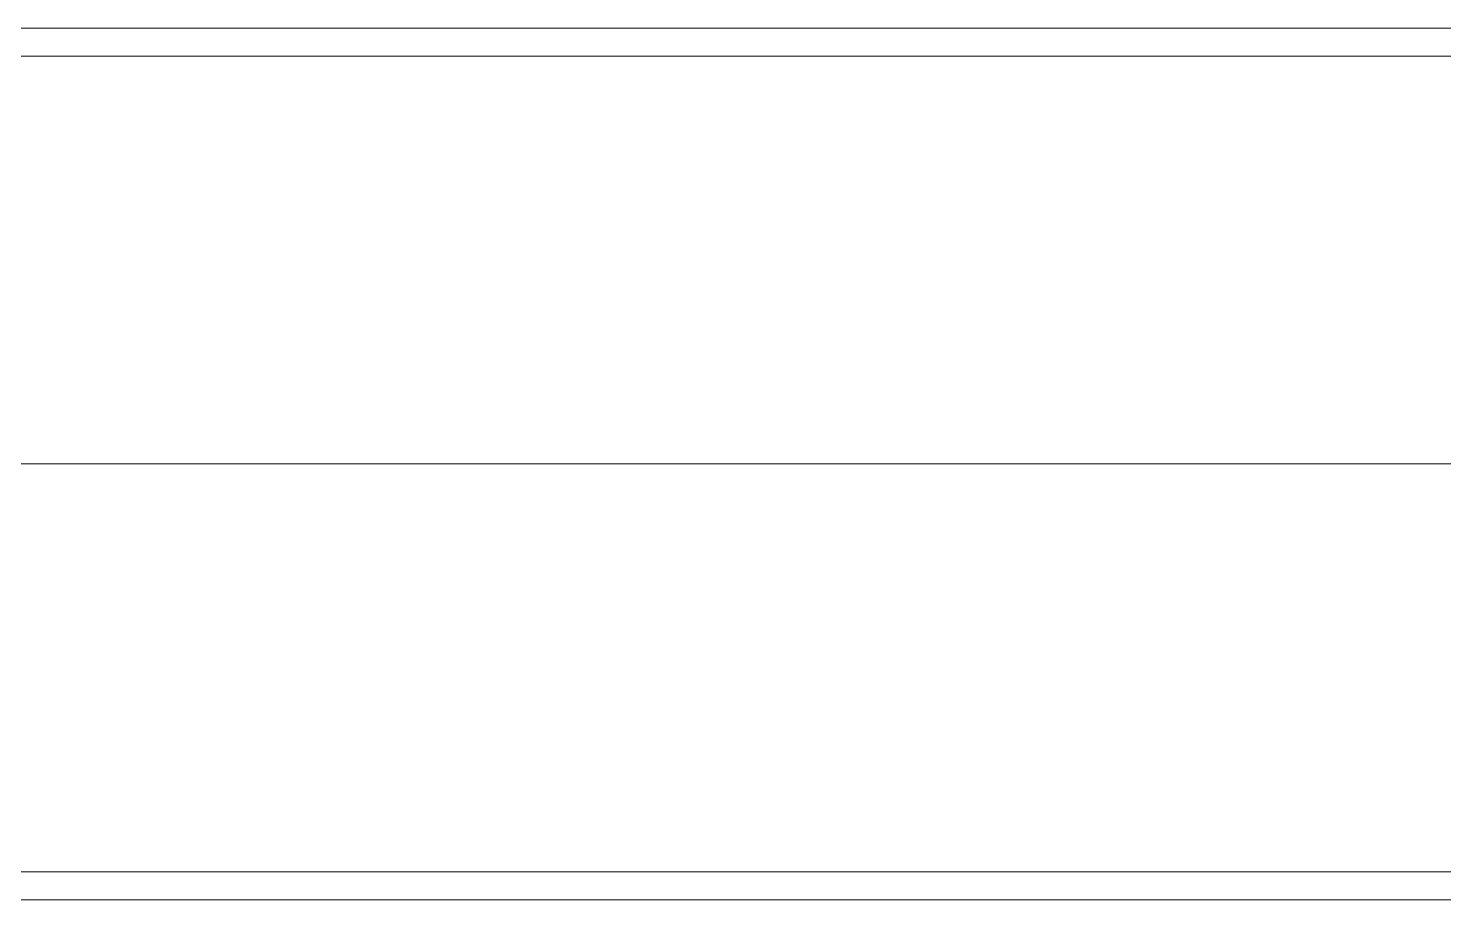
# Model space of a CAD drawing. Extents: x -165 to 197, y 154 to 653.
# Drawn here: x 97.995 to 99.782, y 475.777 to 476.877 of the extents above; entities that cross this region are included whole.
import ezdxf

# ---------------------------------------------------------------- set-up
doc = ezdxf.new("R2010")
doc.units = 0
doc.header["$MEASUREMENT"] = 0
doc.layers.add('AIT-LAYOUT', color=9, linetype='CONTINUOUS', lineweight=13)
doc.layers.add('TEXTURA', color=8, linetype='CONTINUOUS')

msp = doc.modelspace()

# ---------------------------------------------------------------- linework, layer by layer
at = {"layer": 'AIT-LAYOUT'}
for p, q in [((103.3625, 476.8766), (96.3235, 476.8766)), ((103.3625, 476.8416), (96.3235, 476.8416)), ((103.3622, 475.8116), (96.3235, 475.8116)), ((103.3622, 475.7766), (96.3235, 475.7766))]:
    msp.add_line(p, q, dxfattribs=at)
at = {"layer": 'TEXTURA', "ltscale": 0.8}
msp.add_lwpolyline([(103.1623, 476.3262), (96.3235, 476.3267)], dxfattribs=at)

doc.saveas('drawing.dxf')
